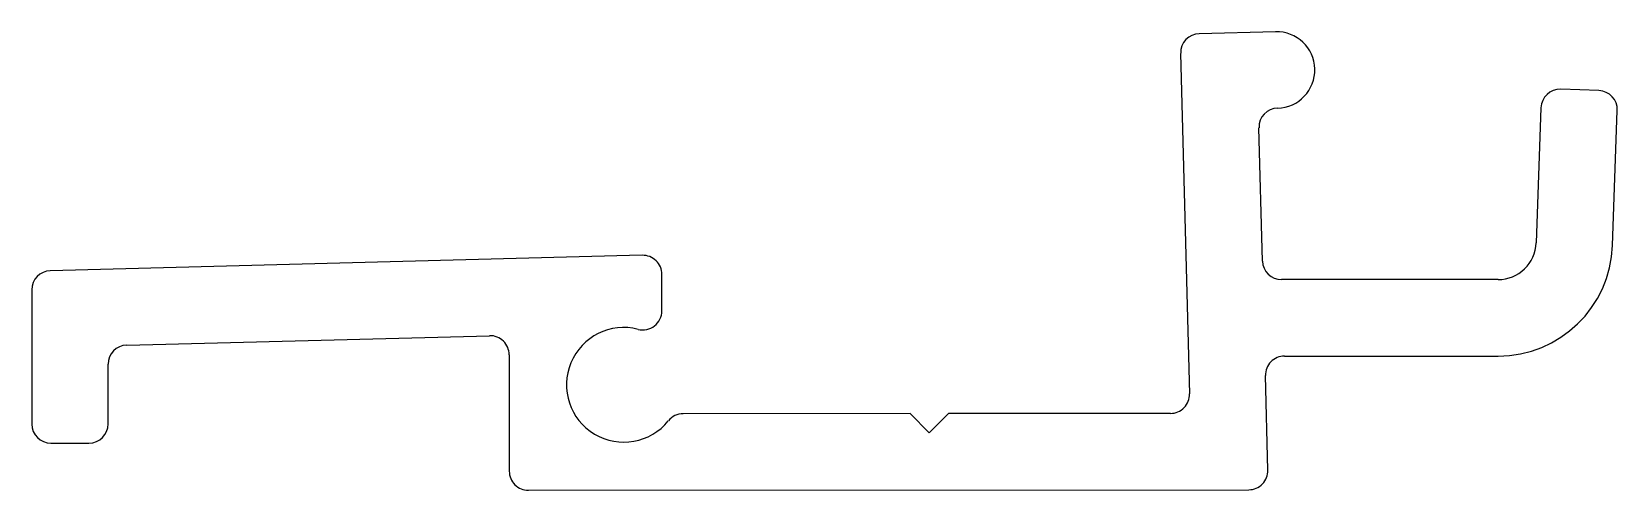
# Model space of a CAD drawing. Extents: x 820.5 to 862, y 418.3 to 430.3.
import ezdxf

# ---------------------------------------------------------------- set-up
doc = ezdxf.new("R2010")
doc.units = 0
doc.layers.get('0').update_dxf_attribs({"linetype": 'CONTINUOUS'})

msp = doc.modelspace()

# ---------------------------------------------------------------- linework, layer by layer
for p, q in [((853.029, 430.273), (851.03, 430.22)), ((850.543, 429.707), (850.775, 420.794)), ((861.492, 428.731), (860.493, 428.766)), ((859.976, 428.284), (859.853, 424.748)), ((861.851, 424.679), (861.975, 428.214)), ((852.685, 424.27), (852.594, 427.76)), ((836.447, 424.42), (820.947, 424.015)), ((836.961, 422.966), (836.96, 423.921)), ((820.46, 423.515), (820.463, 420.003)), ((858.853, 423.783), (853.185, 423.783)), ((822.947, 422.067), (832.449, 422.315)), ((832.962, 421.816), (832.964, 418.768)), ((822.46, 420.004), (822.46, 421.567)), ((853.263, 421.783), (858.853, 421.783)), ((852.828, 418.796), (852.763, 421.27)), ((843.462, 420.276), (837.517, 420.272)), ((843.962, 419.776), (843.462, 420.276)), ((844.462, 420.277), (843.962, 419.776)), ((850.276, 420.281), (844.462, 420.277)), ((820.963, 419.503), (821.96, 419.504)), ((833.464, 418.269), (852.328, 418.283))]:
    msp.add_line(p, q)
for centre, radius, start, end in [((851.043, 429.721), 0.5, 91.4984, 181.4955), ((853.055, 429.273), 1, 271.4963, 91.4963), ((860.476, 428.266), 0.5, 88, 178), ((861.475, 428.231), 0.5, 358, 88), ((853.094, 427.773), 0.5, 91.4937, 181.4925), ((858.853, 424.783), 1, 270, 357.9993), ((836.46, 423.92), 0.5, 0.0405, 91.4969), ((858.853, 424.783), 3, 270, 358), ((820.96, 423.516), 0.5, 91.4969, 180.0411), ((853.185, 424.283), 0.5, 181.4934, 269.9985), ((836.461, 422.966), 0.5, 255.565, 0.0425), ((832.462, 421.815), 0.5, 0.044, 91.4969), ((835.962, 421.029), 1.5, 75.5638, 321.0556), ((822.96, 421.567), 0.5, 91.4969, 179.9986), ((853.263, 421.283), 0.5, 90.0015, 181.4934), ((850.275, 420.781), 0.5, 270.044, 1.4934), ((837.518, 419.772), 0.5, 90.0383, 141.0537), ((820.963, 420.003), 0.5, 180.0455, 270.0425), ((821.96, 420.004), 0.5, 270.0425, 0), ((833.464, 418.769), 0.5, 180.0425, 270.0425), ((852.328, 418.783), 0.5, 270.0371, 1.4934)]:
    msp.add_arc(centre, radius, start, end)

doc.saveas('drawing.dxf')
